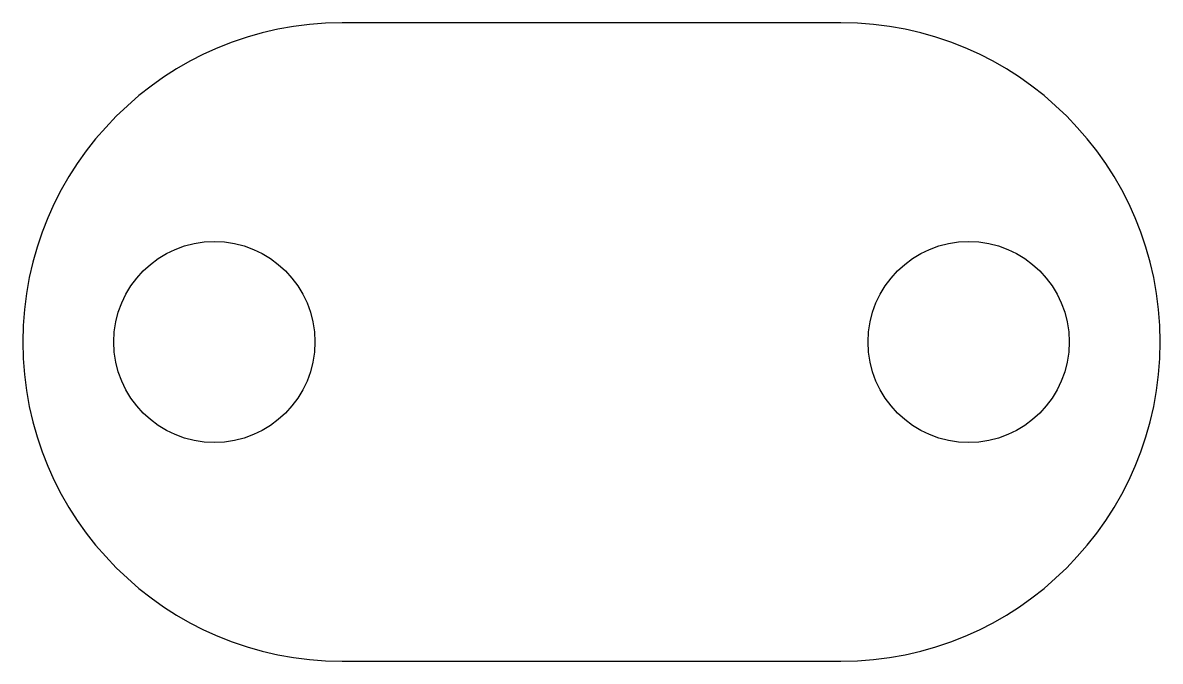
# Model space of a CAD drawing. Header units: inches. Extents: x -0.363 to 0.528, y -0.25 to 0.25.
import ezdxf

# ---------------------------------------------------------------- set-up
doc = ezdxf.new("R2010")
doc.units = ezdxf.units.IN
doc.layers.get('0').update_dxf_attribs({"linetype": 'CONTINUOUS'})

msp = doc.modelspace()

# ---------------------------------------------------------------- linework, layer by layer
msp.add_lwpolyline([(0.27795, -0.25, 1), (0.27795, 0.25), (-0.1126, 0.25, 1), (-0.1126, -0.25)], format="xyb", close=True)
for centre in [(-0.2126, 0), (0.37795, 0)]:
    msp.add_circle(centre, 0.07874)

doc.saveas('drawing.dxf')
